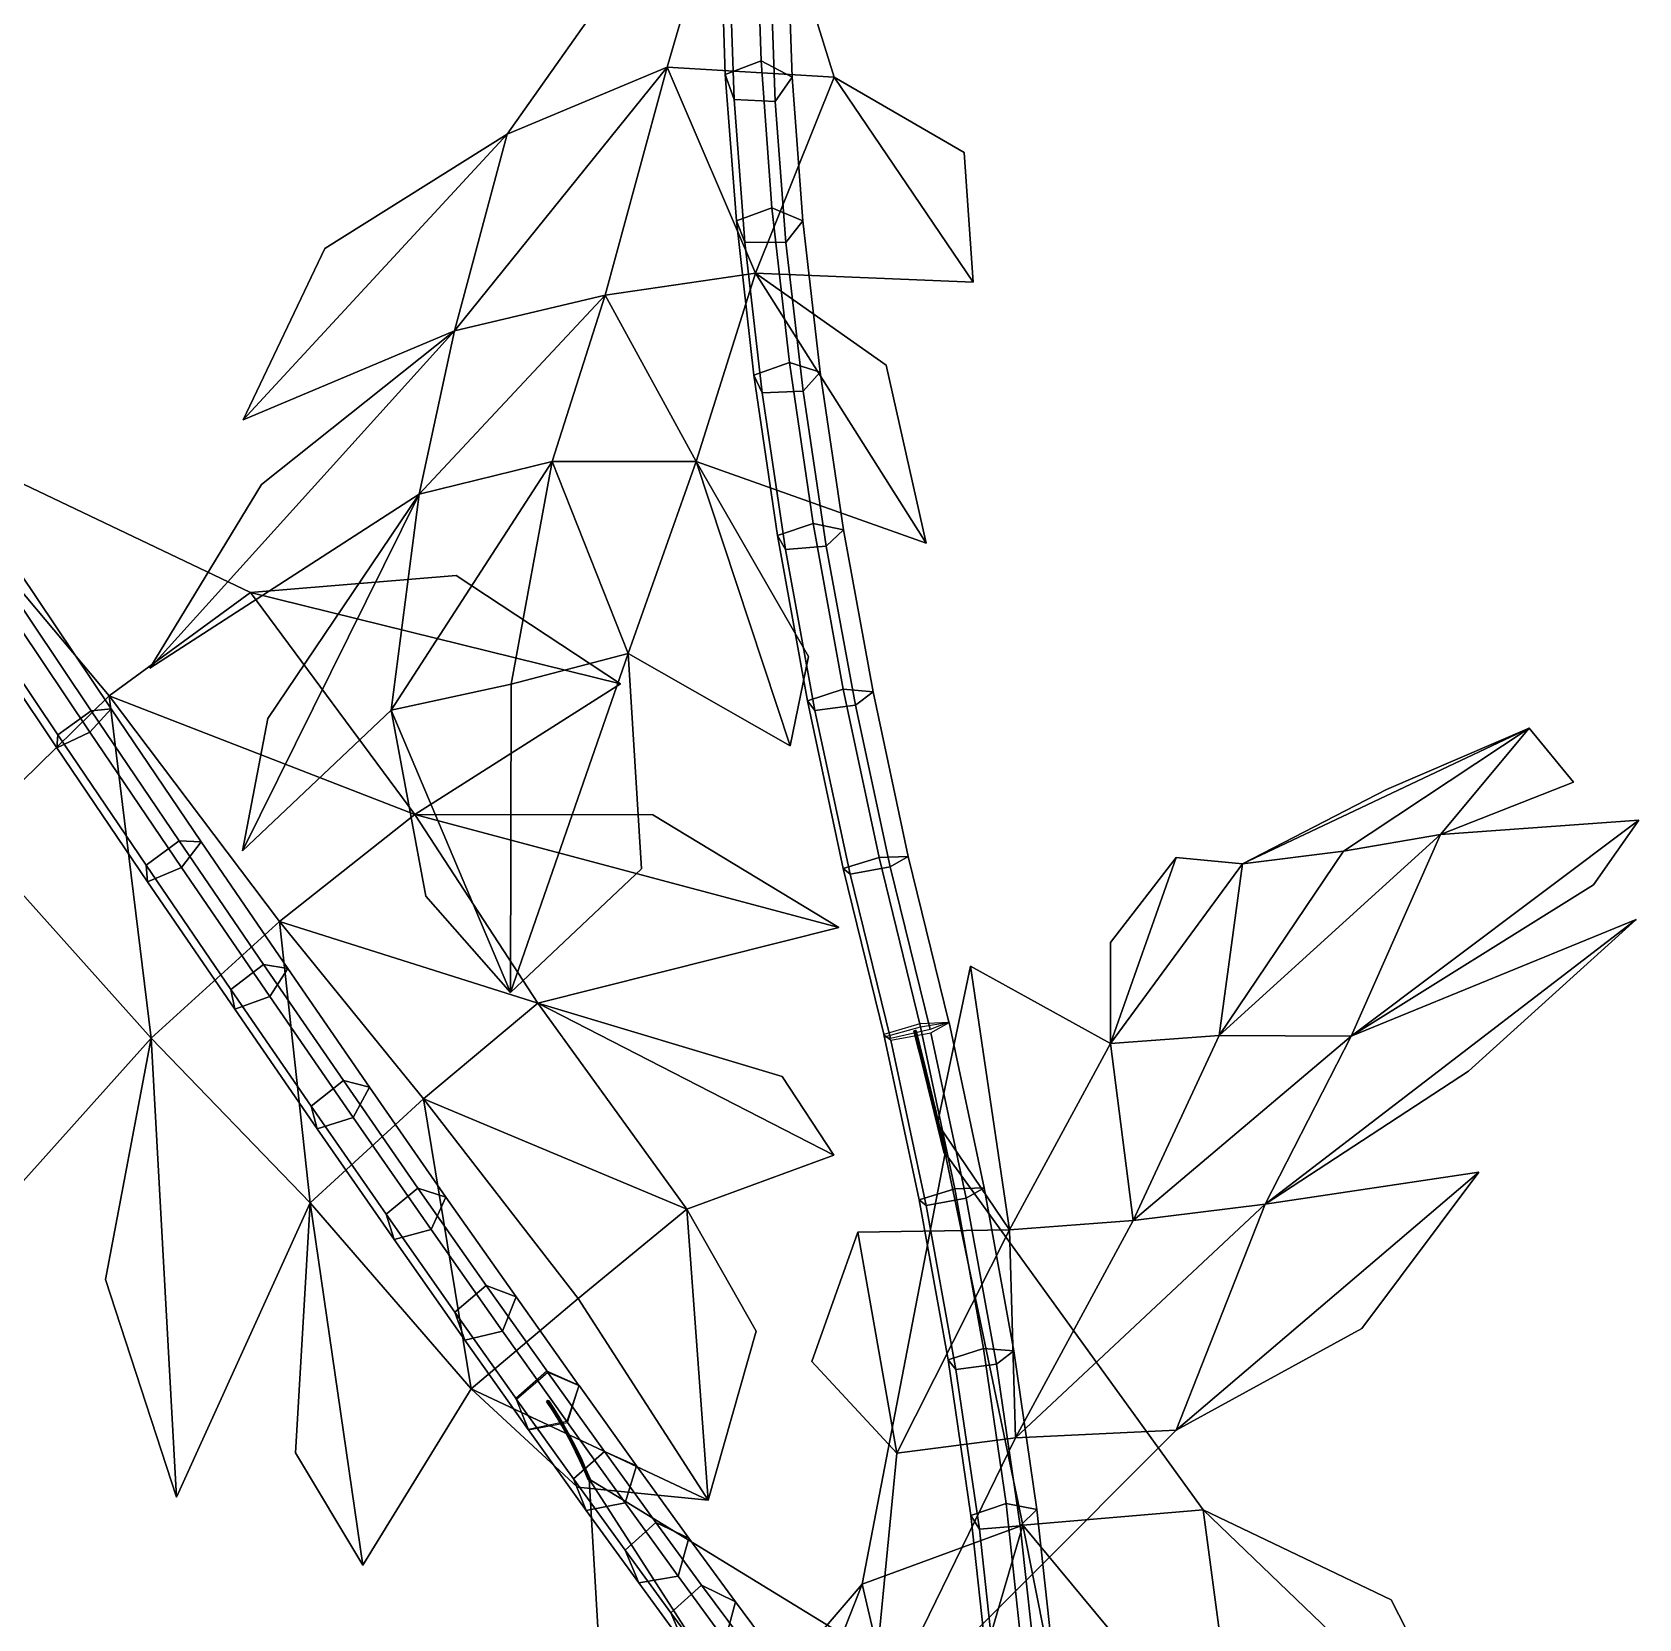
# Model space of a CAD drawing. Header units: metres. Extents: x -349 to 464, y -383 to 362.
# Drawn here: x 325.7 to 379.2, y -124.9 to -72 of the extents above; entities that cross this region are included whole.
import ezdxf

# ---------------------------------------------------------------- set-up
doc = ezdxf.new("R2010")
doc.units = ezdxf.units.M

msp = doc.modelspace()

# ---------------------------------------------------------------- linework, layer by layer
at = {"layer": 'Breeder_Leaf', "color": 3}
for points in [[(349.4845, -64.09648, 339.3174), (346.838, -73.161, 330.8196), (341.5038, -75.3934, 333.9751)], [(349.4845, -64.09648, 339.3174), (341.5038, -75.3934, 333.9751), (346.838, -73.161, 330.8196)], [(352.4058, -73.4924, 328.2253), (346.838, -73.161, 330.8196), (349.4845, -64.09648, 339.3174)], [(352.4058, -73.4924, 328.2253), (349.4845, -64.09648, 339.3174), (346.838, -73.161, 330.8196)], [(346.838, -73.161, 330.8196), (339.755, -81.9553, 327.524), (341.5038, -75.3934, 333.9751)], [(346.838, -73.161, 330.8196), (341.5038, -75.3934, 333.9751), (339.755, -81.9553, 327.524)], [(346.838, -73.161, 330.8196), (344.7757, -80.7614, 324.8795), (339.755, -81.9553, 327.524)], [(346.838, -73.161, 330.8196), (339.755, -81.9553, 327.524), (344.7757, -80.7614, 324.8795)], [(349.7842, -80.03296, 322.0582), (344.7757, -80.7614, 324.8795), (346.838, -73.161, 330.8196)], [(349.7842, -80.03296, 322.0582), (346.838, -73.161, 330.8196), (344.7757, -80.7614, 324.8795)], [(352.4058, -73.4924, 328.2253), (349.7842, -80.03296, 322.0582), (346.838, -73.161, 330.8196)], [(352.4058, -73.4924, 328.2253), (346.838, -73.161, 330.8196), (349.7842, -80.03296, 322.0582)], [(352.4058, -73.4924, 328.2253), (357.0452, -80.3301, 317.8553), (349.7842, -80.03296, 322.0582)], [(352.4058, -73.4924, 328.2253), (349.7842, -80.03296, 322.0582), (357.0452, -80.3301, 317.8553)], [(352.4058, -73.4924, 328.2253), (356.7402, -76.00938, 323.0528), (357.0452, -80.3301, 317.8553)], [(352.4058, -73.4924, 328.2253), (357.0452, -80.3301, 317.8553), (356.7402, -76.00938, 323.0528)], [(339.755, -81.9553, 327.524), (332.7039, -84.9216, 331.0457), (341.5038, -75.3934, 333.9751)], [(339.755, -81.9553, 327.524), (341.5038, -75.3934, 333.9751), (332.7039, -84.9216, 331.0457)], [(332.7039, -84.9216, 331.0457), (335.4323, -79.2041, 333.7619), (341.5038, -75.3934, 333.9751)], [(332.7039, -84.9216, 331.0457), (341.5038, -75.3934, 333.9751), (335.4323, -79.2041, 333.7619)], [(349.7842, -80.03296, 322.0582), (347.8108, -86.3143, 317.6889), (344.7757, -80.7614, 324.8795)], [(349.7842, -80.03296, 322.0582), (344.7757, -80.7614, 324.8795), (347.8108, -86.3143, 317.6889)], [(349.7842, -80.03296, 322.0582), (355.4836, -89.03071, 310.569), (347.8108, -86.3143, 317.6889)], [(349.7842, -80.03296, 322.0582), (347.8108, -86.3143, 317.6889), (355.4836, -89.03071, 310.569)], [(349.7842, -80.03296, 322.0582), (354.148, -83.09535, 315.7951), (355.4836, -89.03071, 310.569)], [(349.7842, -80.03296, 322.0582), (355.4836, -89.03071, 310.569), (354.148, -83.09535, 315.7951)], [(344.7757, -80.7614, 324.8795), (338.573, -87.4044, 322.0322), (339.755, -81.9553, 327.524)], [(344.7757, -80.7614, 324.8795), (339.755, -81.9553, 327.524), (338.573, -87.4044, 322.0322)], [(344.7757, -80.7614, 324.8795), (343.0096, -86.3124, 319.6957), (338.573, -87.4044, 322.0322)], [(344.7757, -80.7614, 324.8795), (338.573, -87.4044, 322.0322), (343.0096, -86.3124, 319.6957)], [(347.8108, -86.3143, 317.6889), (343.0096, -86.3124, 319.6957), (344.7757, -80.7614, 324.8795)], [(347.8108, -86.3143, 317.6889), (344.7757, -80.7614, 324.8795), (343.0096, -86.3124, 319.6957)], [(338.573, -87.4044, 322.0322), (329.5976, -93.1973, 323.869), (339.755, -81.9553, 327.524)], [(338.573, -87.4044, 322.0322), (339.755, -81.9553, 327.524), (329.5976, -93.1973, 323.869)], [(329.5976, -93.1973, 323.869), (333.311, -87.07584, 327.1374), (339.755, -81.9553, 327.524)], [(329.5976, -93.1973, 323.869), (339.755, -81.9553, 327.524), (333.311, -87.07584, 327.1374)], [(332.9491, -90.6756, 197.6573), (328.2316, -94.1218, 195.7312), (320.2682, -84.6355, 192.9072)], [(332.9491, -90.6756, 197.6573), (320.2682, -84.6355, 192.9072), (328.2316, -94.1218, 195.7312)], [(320.2682, -84.6355, 192.9072), (328.2316, -94.1218, 195.7312), (323.5392, -98.7241, 196.1728)], [(320.2682, -84.6355, 192.9072), (323.5392, -98.7241, 196.1728), (328.2316, -94.1218, 195.7312)], [(343.0096, -86.3124, 319.6957), (337.643, -94.6039, 316.9225), (338.573, -87.4044, 322.0322)], [(343.0096, -86.3124, 319.6957), (338.573, -87.4044, 322.0322), (337.643, -94.6039, 316.9225)], [(343.0096, -86.3124, 319.6957), (341.6371, -93.7338, 314.6397), (337.643, -94.6039, 316.9225)], [(343.0096, -86.3124, 319.6957), (337.643, -94.6039, 316.9225), (341.6371, -93.7338, 314.6397)], [(345.537, -92.7067, 312.2303), (341.6371, -93.7338, 314.6397), (343.0096, -86.3124, 319.6957)], [(345.537, -92.7067, 312.2303), (343.0096, -86.3124, 319.6957), (341.6371, -93.7338, 314.6397)], [(347.8108, -86.3143, 317.6889), (345.537, -92.7067, 312.2303), (343.0096, -86.3124, 319.6957)], [(347.8108, -86.3143, 317.6889), (343.0096, -86.3124, 319.6957), (345.537, -92.7067, 312.2303)], [(347.8108, -86.3143, 317.6889), (350.9432, -95.7871, 309.8697), (345.537, -92.7067, 312.2303)], [(347.8108, -86.3143, 317.6889), (345.537, -92.7067, 312.2303), (350.9432, -95.7871, 309.8697)], [(347.8108, -86.3143, 317.6889), (351.5584, -92.813, 311.5364), (350.9432, -95.7871, 309.8697)], [(347.8108, -86.3143, 317.6889), (350.9432, -95.7871, 309.8697), (351.5584, -92.813, 311.5364)], [(337.643, -94.6039, 316.9225), (332.6844, -99.2893, 319.4962), (338.573, -87.4044, 322.0322)], [(337.643, -94.6039, 316.9225), (338.573, -87.4044, 322.0322), (332.6844, -99.2893, 319.4962)], [(332.6844, -99.2893, 319.4962), (333.5306, -94.8852, 321.5907), (338.573, -87.4044, 322.0322)], [(332.6844, -99.2893, 319.4962), (338.573, -87.4044, 322.0322), (333.5306, -94.8852, 321.5907)], [(332.9491, -90.6756, 197.6573), (339.807, -90.1143, 199.7858), (345.2862, -93.7206, 201.4439)], [(332.9491, -90.6756, 197.6573), (345.2862, -93.7206, 201.4439), (339.807, -90.1143, 199.7858)], [(332.9491, -90.6756, 197.6573), (338.4262, -98.08077, 199.3456), (328.2316, -94.1218, 195.7312)], [(332.9491, -90.6756, 197.6573), (328.2316, -94.1218, 195.7312), (338.4262, -98.08077, 199.3456)], [(332.9491, -90.6756, 197.6573), (345.2862, -93.7206, 201.4439), (338.4262, -98.08077, 199.3456)], [(332.9491, -90.6756, 197.6573), (338.4262, -98.08077, 199.3456), (345.2862, -93.7206, 201.4439)], [(345.537, -92.7067, 312.2303), (341.6178, -104.0148, 311.6871), (341.6371, -93.7338, 314.6397)], [(345.537, -92.7067, 312.2303), (341.6371, -93.7338, 314.6397), (341.6178, -104.0148, 311.6871)], [(345.537, -92.7067, 312.2303), (345.9914, -99.8933, 311.1988), (341.6178, -104.0148, 311.6871)], [(345.537, -92.7067, 312.2303), (341.6178, -104.0148, 311.6871), (345.9914, -99.8933, 311.1988)], [(341.6371, -93.7338, 314.6397), (341.6178, -104.0148, 311.6871), (337.643, -94.6039, 316.9225)], [(341.6371, -93.7338, 314.6397), (337.643, -94.6039, 316.9225), (341.6178, -104.0148, 311.6871)], [(328.2316, -94.1218, 195.7312), (329.6414, -105.5396, 198.1843), (323.5392, -98.7241, 196.1728)], [(328.2316, -94.1218, 195.7312), (323.5392, -98.7241, 196.1728), (329.6414, -105.5396, 198.1843)], [(338.4262, -98.08077, 199.3456), (333.9189, -101.6481, 198.6149), (328.2316, -94.1218, 195.7312)], [(338.4262, -98.08077, 199.3456), (328.2316, -94.1218, 195.7312), (333.9189, -101.6481, 198.6149)], [(328.2316, -94.1218, 195.7312), (333.9189, -101.6481, 198.6149), (329.6414, -105.5396, 198.1843)], [(328.2316, -94.1218, 195.7312), (329.6414, -105.5396, 198.1843), (333.9189, -101.6481, 198.6149)], [(341.6178, -104.0148, 311.6871), (338.7946, -100.8011, 314.6419), (337.643, -94.6039, 316.9225)], [(341.6178, -104.0148, 311.6871), (337.643, -94.6039, 316.9225), (338.7946, -100.8011, 314.6419)], [(369.3896, -99.2999, 98.5116), (375.5814, -95.2017, 90.8121), (366.0236, -99.7206, 95.2845)], [(369.3896, -99.2999, 98.5116), (366.0236, -99.7206, 95.2845), (375.5814, -95.2017, 90.8121)], [(375.5814, -95.2017, 90.8121), (370.8268, -97.2428, 91.3193), (366.0236, -99.7206, 95.2845)], [(375.5814, -95.2017, 90.8121), (366.0236, -99.7206, 95.2845), (370.8268, -97.2428, 91.3193)], [(372.6299, -98.7488, 101.8681), (375.5814, -95.2017, 90.8121), (369.3896, -99.2999, 98.5116)], [(372.6299, -98.7488, 101.8681), (369.3896, -99.2999, 98.5116), (375.5814, -95.2017, 90.8121)], [(372.6299, -98.7488, 101.8681), (377.0639, -97.00671, 96.3706), (375.5814, -95.2017, 90.8121)], [(372.6299, -98.7488, 101.8681), (375.5814, -95.2017, 90.8121), (377.0639, -97.00671, 96.3706)], [(338.4262, -98.08077, 199.3456), (342.5317, -104.3693, 201.8031), (333.9189, -101.6481, 198.6149)], [(338.4262, -98.08077, 199.3456), (333.9189, -101.6481, 198.6149), (342.5317, -104.3693, 201.8031)], [(338.4262, -98.08077, 199.3456), (352.5675, -101.8435, 204.941), (342.5317, -104.3693, 201.8031)], [(338.4262, -98.08077, 199.3456), (342.5317, -104.3693, 201.8031), (352.5675, -101.8435, 204.941)], [(338.4262, -98.08077, 199.3456), (346.3591, -98.09414, 201.5172), (352.5675, -101.8435, 204.941)], [(338.4262, -98.08077, 199.3456), (352.5675, -101.8435, 204.941), (346.3591, -98.09414, 201.5172)], [(369.652, -105.476, 106.5273), (379.2428, -98.266, 102.4381), (372.6299, -98.7488, 101.8681)], [(369.652, -105.476, 106.5273), (372.6299, -98.7488, 101.8681), (379.2428, -98.266, 102.4381)], [(369.652, -105.476, 106.5273), (377.7298, -100.4285, 104.6823), (379.2428, -98.266, 102.4381)], [(369.652, -105.476, 106.5273), (379.2428, -98.266, 102.4381), (377.7298, -100.4285, 104.6823)], [(329.6414, -105.5396, 198.1843), (324.0199, -111.8001, 198.5381), (323.5392, -98.7241, 196.1728)], [(329.6414, -105.5396, 198.1843), (323.5392, -98.7241, 196.1728), (324.0199, -111.8001, 198.5381)], [(369.652, -105.476, 106.5273), (372.6299, -98.7488, 101.8681), (365.2466, -105.4514, 103.7577)], [(369.652, -105.476, 106.5273), (365.2466, -105.4514, 103.7577), (372.6299, -98.7488, 101.8681)], [(372.6299, -98.7488, 101.8681), (369.3896, -99.2999, 98.5116), (365.2466, -105.4514, 103.7577)], [(372.6299, -98.7488, 101.8681), (365.2466, -105.4514, 103.7577), (369.3896, -99.2999, 98.5116)], [(363.8174, -99.5151, 88.3378), (361.623, -102.3515, 91.7495), (361.6265, -105.7197, 100.1304)], [(363.8174, -99.5151, 88.3378), (361.6265, -105.7197, 100.1304), (361.623, -102.3515, 91.7495)], [(366.0236, -99.7206, 95.2845), (363.8174, -99.5151, 88.3378), (361.6265, -105.7197, 100.1304)], [(366.0236, -99.7206, 95.2845), (361.6265, -105.7197, 100.1304), (363.8174, -99.5151, 88.3378)], [(365.2466, -105.4514, 103.7577), (369.3896, -99.2999, 98.5116), (366.0236, -99.7206, 95.2845)], [(365.2466, -105.4514, 103.7577), (366.0236, -99.7206, 95.2845), (369.3896, -99.2999, 98.5116)], [(365.2466, -105.4514, 103.7577), (366.0236, -99.7206, 95.2845), (361.6265, -105.7197, 100.1304)], [(365.2466, -105.4514, 103.7577), (361.6265, -105.7197, 100.1304), (366.0236, -99.7206, 95.2845)], [(333.9189, -101.6481, 198.6149), (334.9429, -111.0249, 199.9321), (329.6414, -105.5396, 198.1843)], [(333.9189, -101.6481, 198.6149), (329.6414, -105.5396, 198.1843), (334.9429, -111.0249, 199.9321)], [(342.5317, -104.3693, 201.8031), (338.7162, -107.5647, 200.2831), (333.9189, -101.6481, 198.6149)], [(342.5317, -104.3693, 201.8031), (333.9189, -101.6481, 198.6149), (338.7162, -107.5647, 200.2831)], [(333.9189, -101.6481, 198.6149), (338.7162, -107.5647, 200.2831), (334.9429, -111.0249, 199.9321)], [(333.9189, -101.6481, 198.6149), (334.9429, -111.0249, 199.9321), (338.7162, -107.5647, 200.2831)], [(366.7771, -111.0781, 111.3012), (379.1558, -101.5771, 109.907), (369.652, -105.476, 106.5273)], [(366.7771, -111.0781, 111.3012), (369.652, -105.476, 106.5273), (379.1558, -101.5771, 109.907)], [(366.7771, -111.0781, 111.3012), (373.5666, -106.635, 112.6462), (379.1558, -101.5771, 109.907)], [(366.7771, -111.0781, 111.3012), (379.1558, -101.5771, 109.907), (373.5666, -106.635, 112.6462)], [(356.9566, -103.1393, 90.6951), (355.8607, -108.3879, 96.4567), (358.2567, -111.9269, 103.5015)], [(356.9566, -103.1393, 90.6951), (358.2567, -111.9269, 103.5015), (355.8607, -108.3879, 96.4567)], [(361.6265, -105.7197, 100.1304), (356.9566, -103.1393, 90.6951), (358.2567, -111.9269, 103.5015)], [(361.6265, -105.7197, 100.1304), (358.2567, -111.9269, 103.5015), (356.9566, -103.1393, 90.6951)], [(342.5317, -104.3693, 201.8031), (347.4997, -111.2364, 203.8013), (338.7162, -107.5647, 200.2831)], [(342.5317, -104.3693, 201.8031), (338.7162, -107.5647, 200.2831), (347.4997, -111.2364, 203.8013)], [(342.5317, -104.3693, 201.8031), (352.398, -109.4438, 207.9343), (347.4997, -111.2364, 203.8013)], [(342.5317, -104.3693, 201.8031), (347.4997, -111.2364, 203.8013), (352.398, -109.4438, 207.9343)], [(342.5317, -104.3693, 201.8031), (350.6776, -106.8173, 206.4701), (352.398, -109.4438, 207.9343)], [(342.5317, -104.3693, 201.8031), (352.398, -109.4438, 207.9343), (350.6776, -106.8173, 206.4701)], [(330.4807, -120.8445, 201.0074), (328.1174, -113.5866, 199.0886), (329.6414, -105.5396, 198.1843)], [(330.4807, -120.8445, 201.0074), (329.6414, -105.5396, 198.1843), (328.1174, -113.5866, 199.0886)], [(334.9429, -111.0249, 199.9321), (330.4807, -120.8445, 201.0074), (329.6414, -105.5396, 198.1843)], [(334.9429, -111.0249, 199.9321), (329.6414, -105.5396, 198.1843), (330.4807, -120.8445, 201.0074)], [(362.3756, -111.6171, 107.5714), (365.2466, -105.4514, 103.7577), (361.6265, -105.7197, 100.1304)], [(362.3756, -111.6171, 107.5714), (361.6265, -105.7197, 100.1304), (365.2466, -105.4514, 103.7577)], [(369.652, -105.476, 106.5273), (365.2466, -105.4514, 103.7577), (362.3756, -111.6171, 107.5714)], [(369.652, -105.476, 106.5273), (362.3756, -111.6171, 107.5714), (365.2466, -105.4514, 103.7577)], [(366.7771, -111.0781, 111.3012), (369.652, -105.476, 106.5273), (362.3756, -111.6171, 107.5714)], [(366.7771, -111.0781, 111.3012), (362.3756, -111.6171, 107.5714), (369.652, -105.476, 106.5273)], [(362.3756, -111.6171, 107.5714), (361.6265, -105.7197, 100.1304), (358.2567, -111.9269, 103.5015)], [(362.3756, -111.6171, 107.5714), (358.2567, -111.9269, 103.5015), (361.6265, -105.7197, 100.1304)], [(338.7162, -107.5647, 200.2831), (340.3014, -117.2283, 203.3395), (334.9429, -111.0249, 199.9321)], [(338.7162, -107.5647, 200.2831), (334.9429, -111.0249, 199.9321), (340.3014, -117.2283, 203.3395)], [(347.4997, -111.2364, 203.8013), (343.8771, -114.2249, 203.679), (338.7162, -107.5647, 200.2831)], [(347.4997, -111.2364, 203.8013), (338.7162, -107.5647, 200.2831), (343.8771, -114.2249, 203.679)], [(338.7162, -107.5647, 200.2831), (343.8771, -114.2249, 203.679), (340.3014, -117.2283, 203.3395)], [(338.7162, -107.5647, 200.2831), (340.3014, -117.2283, 203.3395), (343.8771, -114.2249, 203.679)], [(356.1079, -109.3726, 319.7126), (358.6992, -121.7751, 318.7933), (353.3409, -123.746, 322.0796)], [(356.1079, -109.3726, 319.7126), (353.3409, -123.746, 322.0796), (358.6992, -121.7751, 318.7933)], [(364.7124, -121.2621, 317.602), (358.6992, -121.7751, 318.7933), (356.1079, -109.3726, 319.7126)], [(364.7124, -121.2621, 317.602), (356.1079, -109.3726, 319.7126), (358.6992, -121.7751, 318.7933)], [(363.8152, -118.606, 116.0173), (373.9025, -110.0098, 115.6096), (366.7771, -111.0781, 111.3012)], [(363.8152, -118.606, 116.0173), (366.7771, -111.0781, 111.3012), (373.9025, -110.0098, 115.6096)], [(363.8152, -118.606, 116.0173), (370.0057, -115.2206, 117.4641), (373.9025, -110.0098, 115.6096)], [(363.8152, -118.606, 116.0173), (373.9025, -110.0098, 115.6096), (370.0057, -115.2206, 117.4641)], [(336.6942, -123.1085, 205.7011), (334.4522, -119.3658, 203.3631), (334.9429, -111.0249, 199.9321)], [(336.6942, -123.1085, 205.7011), (334.9429, -111.0249, 199.9321), (334.4522, -119.3658, 203.3631)], [(340.3014, -117.2283, 203.3395), (336.6942, -123.1085, 205.7011), (334.9429, -111.0249, 199.9321)], [(340.3014, -117.2283, 203.3395), (334.9429, -111.0249, 199.9321), (336.6942, -123.1085, 205.7011)], [(347.4997, -111.2364, 203.8013), (348.2105, -120.9466, 210.7822), (343.8771, -114.2249, 203.679)], [(347.4997, -111.2364, 203.8013), (343.8771, -114.2249, 203.679), (348.2105, -120.9466, 210.7822)], [(347.4997, -111.2364, 203.8013), (349.8063, -115.3058, 209.3723), (348.2105, -120.9466, 210.7822)], [(347.4997, -111.2364, 203.8013), (348.2105, -120.9466, 210.7822), (349.8063, -115.3058, 209.3723)], [(363.8152, -118.606, 116.0173), (366.7771, -111.0781, 111.3012), (358.4622, -118.866, 112.9977)], [(363.8152, -118.606, 116.0173), (358.4622, -118.866, 112.9977), (366.7771, -111.0781, 111.3012)], [(366.7771, -111.0781, 111.3012), (362.3756, -111.6171, 107.5714), (358.4622, -118.866, 112.9977)], [(366.7771, -111.0781, 111.3012), (358.4622, -118.866, 112.9977), (362.3756, -111.6171, 107.5714)], [(358.2567, -111.9269, 103.5015), (353.2037, -112.0114, 96.765), (354.5041, -119.3796, 107.757)], [(358.2567, -111.9269, 103.5015), (354.5041, -119.3796, 107.757), (353.2037, -112.0114, 96.765)], [(358.4622, -118.866, 112.9977), (358.2567, -111.9269, 103.5015), (354.5041, -119.3796, 107.757)], [(358.4622, -118.866, 112.9977), (354.5041, -119.3796, 107.757), (358.2567, -111.9269, 103.5015)], [(358.4622, -118.866, 112.9977), (362.3756, -111.6171, 107.5714), (358.2567, -111.9269, 103.5015)], [(358.4622, -118.866, 112.9977), (358.2567, -111.9269, 103.5015), (362.3756, -111.6171, 107.5714)], [(353.2037, -112.0114, 96.765), (351.6713, -116.3207, 101.9219), (354.5041, -119.3796, 107.757)], [(353.2037, -112.0114, 96.765), (354.5041, -119.3796, 107.757), (351.6713, -116.3207, 101.9219)], [(343.8771, -114.2249, 203.679), (348.2105, -120.9466, 210.7822), (340.3014, -117.2283, 203.3395)], [(343.8771, -114.2249, 203.679), (340.3014, -117.2283, 203.3395), (348.2105, -120.9466, 210.7822)], [(348.2105, -120.9466, 210.7822), (343.8509, -120.5095, 207.9836), (340.3014, -117.2283, 203.3395)], [(348.2105, -120.9466, 210.7822), (340.3014, -117.2283, 203.3395), (343.8509, -120.5095, 207.9836)], [(363.8152, -118.606, 116.0173), (358.4622, -118.866, 112.9977), (353.5736, -128.8727, 119.1091)], [(363.8152, -118.606, 116.0173), (353.5736, -128.8727, 119.1091), (358.4622, -118.866, 112.9977)], [(353.5736, -128.8727, 119.1091), (358.4622, -118.866, 112.9977), (354.5041, -119.3796, 107.757)], [(353.5736, -128.8727, 119.1091), (354.5041, -119.3796, 107.757), (358.4622, -118.866, 112.9977)], [(355.8339, -127.3473, 161.2885), (350.0587, -129.2857, 160.4339), (344.2371, -120.2451, 167.1984)], [(355.8339, -127.3473, 161.2885), (344.2371, -120.2451, 167.1984), (350.0587, -129.2857, 160.4339)], [(344.2371, -120.2451, 167.1984), (350.0587, -129.2857, 160.4339), (345.0174, -133.521, 160.6415)], [(344.2371, -120.2451, 167.1984), (345.0174, -133.521, 160.6415), (350.0587, -129.2857, 160.4339)], [(364.7124, -121.2621, 317.602), (365.9442, -130.5133, 316.8388), (358.6992, -121.7751, 318.7933)], [(364.7124, -121.2621, 317.602), (358.6992, -121.7751, 318.7933), (365.9442, -130.5133, 316.8388)], [(364.7124, -121.2621, 317.602), (374.0222, -130.2052, 314.5752), (365.9442, -130.5133, 316.8388)], [(364.7124, -121.2621, 317.602), (365.9442, -130.5133, 316.8388), (374.0222, -130.2052, 314.5752)], [(364.7124, -121.2621, 317.602), (370.9811, -124.2719, 315.7255), (374.0222, -130.2052, 314.5752)], [(364.7124, -121.2621, 317.602), (374.0222, -130.2052, 314.5752), (370.9811, -124.2719, 315.7255)], [(358.6992, -121.7751, 318.7933), (355.4677, -132.8258, 321.2033), (353.3409, -123.746, 322.0796)], [(358.6992, -121.7751, 318.7933), (353.3409, -123.746, 322.0796), (355.4677, -132.8258, 321.2033)], [(358.6992, -121.7751, 318.7933), (360.6255, -131.4484, 318.9397), (355.4677, -132.8258, 321.2033)], [(358.6992, -121.7751, 318.7933), (355.4677, -132.8258, 321.2033), (360.6255, -131.4484, 318.9397)], [(365.9442, -130.5133, 316.8388), (360.6255, -131.4484, 318.9397), (358.6992, -121.7751, 318.7933)], [(365.9442, -130.5133, 316.8388), (358.6992, -121.7751, 318.7933), (360.6255, -131.4484, 318.9397)], [(355.4677, -132.8258, 321.2033), (348.6018, -135.806, 325.0633), (353.3409, -123.746, 322.0796)], [(355.4677, -132.8258, 321.2033), (353.3409, -123.746, 322.0796), (348.6018, -135.806, 325.0633)], [(348.6018, -135.806, 325.0633), (348.8023, -129.0441, 323.7409), (353.3409, -123.746, 322.0796)], [(348.6018, -135.806, 325.0633), (353.3409, -123.746, 322.0796), (348.8023, -129.0441, 323.7409)]]:
    msp.add_3dface(points, dxfattribs=at)
at = {"layer": 'Breeder_Petiole', "color": 3}
for points in [[(348.633, -68.8497, 333.8206), (348.7816, -73.41, 330.2357), (349.9713, -72.9543, 329.7061), (349.8243, -68.3789, 333.3084)], [(349.8243, -68.3789, 333.3084), (349.9713, -72.9543, 329.7061), (351.0069, -73.4959, 330.4392), (350.8584, -69.01868, 333.9601)], [(348.9197, -69.7847, 334.7936), (349.071, -74.2374, 331.301), (348.7816, -73.41, 330.2357), (348.633, -68.8497, 333.8206)], [(350.8584, -69.01868, 333.9601), (351.0069, -73.4959, 330.4392), (350.442, -74.3009, 331.4397), (350.2909, -69.9006, 334.8919)], [(350.2909, -69.9006, 334.8919), (350.442, -74.3009, 331.4397), (349.071, -74.2374, 331.301), (348.9197, -69.7847, 334.7936)], [(348.7816, -73.41, 330.2357), (349.1486, -78.2882, 327.1151), (350.3374, -77.8493, 326.5697), (349.9713, -72.9543, 329.7061)], [(349.9713, -72.9543, 329.7061), (350.3374, -77.8493, 326.5697), (351.3698, -78.2854, 327.3742), (351.0069, -73.4959, 330.4392)], [(349.071, -74.2374, 331.301), (349.4352, -78.9996, 328.2618), (349.1486, -78.2882, 327.1151), (348.7816, -73.41, 330.2357)], [(351.0069, -73.4959, 330.4392), (351.3698, -78.2854, 327.3742), (350.8038, -79.00716, 328.4358), (350.442, -74.3009, 331.4397)], [(350.442, -74.3009, 331.4397), (350.8038, -79.00716, 328.4358), (349.4352, -78.9996, 328.2618), (349.071, -74.2374, 331.301)], [(349.1486, -78.2882, 327.1151), (349.7315, -83.4312, 324.4922), (350.9203, -83.01063, 323.9326), (350.3374, -77.8493, 326.5697)], [(350.3374, -77.8493, 326.5697), (350.9203, -83.01063, 323.9326), (351.9446, -83.335, 324.7979), (351.3698, -78.2854, 327.3742)], [(349.4352, -78.9996, 328.2618), (350.0101, -84.01952, 325.7086), (349.7315, -83.4312, 324.4922), (349.1486, -78.2882, 327.1151)], [(351.3698, -78.2854, 327.3742), (351.9446, -83.335, 324.7979), (351.3736, -83.9679, 325.9121), (350.8038, -79.00716, 328.4358)], [(350.8038, -79.00716, 328.4358), (351.3736, -83.9679, 325.9121), (350.0101, -84.01952, 325.7086), (349.4352, -78.9996, 328.2618)], [(349.7315, -83.4312, 324.4922), (350.5255, -88.7829, 322.3951), (351.7152, -88.3818, 321.8231), (350.9203, -83.01063, 323.9326)], [(350.9203, -83.01063, 323.9326), (351.7152, -88.3818, 321.8231), (352.7268, -88.5894, 322.7379), (351.9446, -83.335, 324.7979)], [(350.0101, -84.01952, 325.7086), (350.7908, -89.2422, 323.6686), (350.5255, -88.7829, 322.3951), (349.7315, -83.4312, 324.4922)], [(351.9446, -83.335, 324.7979), (352.7268, -88.5894, 322.7379), (352.1469, -89.1292, 323.8957), (351.3736, -83.9679, 325.9121)], [(351.3736, -83.9679, 325.9121), (352.1469, -89.1292, 323.8957), (350.7908, -89.2422, 323.6686), (350.0101, -84.01952, 325.7086)], [(350.5255, -88.7829, 322.3951), (351.5235, -94.2851, 320.8458), (352.7149, -93.9045, 320.2635), (351.7152, -88.3818, 321.8231)], [(351.7152, -88.3818, 321.8231), (352.7149, -93.9045, 320.2635), (353.7092, -93.9916, 321.2158), (352.7268, -88.5894, 322.7379)], [(350.7908, -89.2422, 323.6686), (351.7704, -94.6108, 322.1634), (351.5235, -94.2851, 320.8458), (350.5255, -88.7829, 322.3951)], [(352.7268, -88.5894, 322.7379), (353.7092, -93.9916, 321.2158), (353.1167, -94.4347, 322.4077), (352.1469, -89.1292, 323.8957)], [(352.1469, -89.1292, 323.8957), (353.1167, -94.4347, 322.4077), (351.7704, -94.6108, 322.1634), (350.7908, -89.2422, 323.6686)], [(325.2195, -89.9636, 191.7003), (328.3063, -94.5605, 190.2105), (327.5913, -95.339, 191.1329), (324.4459, -90.6592, 192.6415)], [(324.621, -90.1254, 190.4679), (327.636, -94.6208, 189.0062), (328.3063, -94.5605, 190.2105), (325.2195, -89.9636, 191.7003)], [(323.4955, -90.9061, 190.6325), (326.5237, -95.4205, 189.1697), (327.636, -94.6208, 189.0062), (324.621, -90.1254, 190.4679)], [(324.4459, -90.6592, 192.6415), (327.5913, -95.339, 191.1329), (326.4963, -95.8618, 190.4765), (323.3879, -91.2341, 191.9682)], [(323.3879, -91.2341, 191.9682), (326.4963, -95.8618, 190.4765), (326.5237, -95.4205, 189.1697), (323.4955, -90.9061, 190.6325)], [(351.5235, -94.2851, 320.8458), (352.7162, -99.8776, 319.8607), (353.9101, -99.5185, 319.2701), (352.7149, -93.9045, 320.2635)], [(351.7704, -94.6108, 322.1634), (352.9399, -100.067, 321.2088), (352.7162, -99.8776, 319.8607), (351.5235, -94.2851, 320.8458)], [(352.7149, -93.9045, 320.2635), (353.9101, -99.5185, 319.2701), (354.8829, -99.4825, 320.2477), (353.7092, -93.9916, 321.2158)], [(353.7092, -93.9916, 321.2158), (354.8829, -99.4825, 320.2477), (354.2742, -99.8266, 321.464), (353.1167, -94.4347, 322.4077)], [(326.5237, -95.4205, 189.1697), (329.468, -99.7728, 187.1504), (330.5671, -98.9545, 186.9905), (327.636, -94.6208, 189.0062)], [(328.3063, -94.5605, 190.2105), (331.3077, -98.9923, 188.1538), (330.6502, -99.8515, 189.0469), (327.5913, -95.339, 191.1329)], [(327.636, -94.6208, 189.0062), (330.5671, -98.9545, 186.9905), (331.3077, -98.9923, 188.1538), (328.3063, -94.5605, 190.2105)], [(353.1167, -94.4347, 322.4077), (354.2742, -99.8266, 321.464), (352.9399, -100.067, 321.2088), (351.7704, -94.6108, 322.1634)], [(327.5913, -95.339, 191.1329), (330.6502, -99.8515, 189.0469), (329.519, -100.324, 188.4141), (326.4963, -95.8618, 190.4765)], [(326.4963, -95.8618, 190.4765), (329.519, -100.324, 188.4141), (329.468, -99.7728, 187.1504), (326.5237, -95.4205, 189.1697)], [(329.468, -99.7728, 187.1504), (332.295, -103.917, 184.5964), (333.3812, -103.0805, 184.4424), (330.5671, -98.9545, 186.9905)], [(330.5671, -98.9545, 186.9905), (333.3812, -103.0805, 184.4424), (334.1897, -103.2121, 185.5525), (331.3077, -98.9923, 188.1538)], [(331.3077, -98.9923, 188.1538), (334.1897, -103.2121, 185.5525), (333.588, -104.1487, 186.4062), (330.6502, -99.8515, 189.0469)], [(352.7162, -99.8776, 319.8607), (354.0921, -105.4998, 319.45), (355.2894, -105.1627, 318.8534), (353.9101, -99.5185, 319.2701)], [(353.9101, -99.5185, 319.2701), (355.2894, -105.1627, 318.8534), (356.2365, -105.0025, 319.8437), (354.8829, -99.4825, 320.2477)], [(354.8829, -99.4825, 320.2477), (356.2365, -105.0025, 319.8437), (355.6081, -105.2462, 321.0742), (354.2742, -99.8266, 321.464)], [(329.519, -100.324, 188.4141), (332.4221, -104.5734, 185.8032), (332.295, -103.917, 184.5964), (329.468, -99.7728, 187.1504)], [(330.6502, -99.8515, 189.0469), (333.588, -104.1487, 186.4062), (332.4221, -104.5734, 185.8032), (329.519, -100.324, 188.4141)], [(352.9399, -100.067, 321.2088), (354.2879, -105.5511, 320.8147), (354.0921, -105.4998, 319.45), (352.7162, -99.8776, 319.8607)], [(354.2742, -99.8266, 321.464), (355.6081, -105.2462, 321.0742), (354.2879, -105.5511, 320.8147), (352.9399, -100.067, 321.2088)], [(332.295, -103.917, 184.5964), (334.973, -107.809, 181.5353), (336.0465, -106.9549, 181.3895), (333.3812, -103.0805, 184.4424)], [(333.3812, -103.0805, 184.4424), (336.0465, -106.9549, 181.3895), (336.9197, -107.175, 182.4346), (334.1897, -103.2121, 185.5525)], [(334.1897, -103.2121, 185.5525), (336.9197, -107.175, 182.4346), (336.3715, -108.1851, 183.2392), (333.588, -104.1487, 186.4062)], [(332.4221, -104.5734, 185.8032), (335.1727, -108.5649, 182.672), (334.973, -107.809, 181.5353), (332.295, -103.917, 184.5964)], [(333.588, -104.1487, 186.4062), (336.3715, -108.1851, 183.2392), (335.1727, -108.5649, 182.672), (332.4221, -104.5734, 185.8032)], [(354.0715, -105.4166, 319.4632), (355.2476, -110.9258, 318.4948), (356.4382, -110.5666, 317.8976), (355.2621, -105.0575, 318.866)], [(354.3024, -105.6041, 320.8104), (355.4785, -111.1133, 319.8419), (355.2476, -110.9258, 318.4948), (354.0715, -105.4166, 319.4632)], [(355.6378, -105.3626, 321.0583), (356.8139, -110.8718, 320.0898), (355.4785, -111.1133, 319.8419), (354.3024, -105.6041, 320.8104)], [(355.0721, -105.2987, 319.9903), (355.1836, -105.7521, 319.9575), (355.2245, -105.7406, 319.9371), (355.1133, -105.2871, 319.9698)], [(355.0789, -105.3005, 320.0372), (355.1903, -105.7539, 320.0041), (355.1836, -105.7521, 319.9575), (355.0721, -105.2987, 319.9903)], [(355.1243, -105.29, 320.0462), (355.2354, -105.7435, 320.0129), (355.1903, -105.7539, 320.0041), (355.0789, -105.3005, 320.0372)], [(355.1133, -105.2871, 319.9698), (355.2245, -105.7406, 319.9371), (355.2568, -105.7352, 319.9709), (355.1459, -105.2816, 320.0038)], [(355.1459, -105.2816, 320.0038), (355.2568, -105.7352, 319.9709), (355.2354, -105.7435, 320.0129), (355.1243, -105.29, 320.0462)], [(355.2621, -105.0575, 318.866), (356.4382, -110.5666, 317.8976), (357.416, -110.5288, 318.87), (356.2399, -105.0197, 319.8384)], [(356.2399, -105.0197, 319.8384), (357.416, -110.5288, 318.87), (356.8139, -110.8718, 320.0898), (355.6378, -105.3626, 321.0583)], [(355.1836, -105.7521, 319.9575), (355.2951, -106.2055, 319.9246), (355.3356, -106.1941, 319.9044), (355.2245, -105.7406, 319.9371)], [(355.1903, -105.7539, 320.0041), (355.3017, -106.2073, 319.9709), (355.2951, -106.2055, 319.9246), (355.1836, -105.7521, 319.9575)], [(355.2354, -105.7435, 320.0129), (355.3464, -106.1969, 319.9796), (355.3017, -106.2073, 319.9709), (355.1903, -105.7539, 320.0041)], [(355.2245, -105.7406, 319.9371), (355.3356, -106.1941, 319.9044), (355.3677, -106.1887, 319.938), (355.2568, -105.7352, 319.9709)], [(355.2568, -105.7352, 319.9709), (355.3677, -106.1887, 319.938), (355.3464, -106.1969, 319.9796), (355.2354, -105.7435, 320.0129)], [(355.2951, -106.2055, 319.9246), (355.4066, -106.6589, 319.8918), (355.4468, -106.6476, 319.8717), (355.3356, -106.1941, 319.9044)], [(355.3017, -106.2073, 319.9709), (355.4131, -106.6606, 319.9377), (355.4066, -106.6589, 319.8918), (355.2951, -106.2055, 319.9246)], [(355.3464, -106.1969, 319.9796), (355.4575, -106.6504, 319.9464), (355.4131, -106.6606, 319.9377), (355.3017, -106.2073, 319.9709)], [(355.3356, -106.1941, 319.9044), (355.4468, -106.6476, 319.8717), (355.4786, -106.6422, 319.905), (355.3677, -106.1887, 319.938)], [(355.3677, -106.1887, 319.938), (355.4786, -106.6422, 319.905), (355.4575, -106.6504, 319.9464), (355.3464, -106.1969, 319.9796)], [(334.973, -107.809, 181.5353), (337.4714, -111.4076, 178.0002), (338.5329, -110.5368, 177.8647), (336.0465, -106.9549, 181.3895)], [(336.0465, -106.9549, 181.3895), (338.5329, -110.5368, 177.8647), (339.467, -110.8391, 178.8338), (336.9197, -107.175, 182.4346)], [(355.4066, -106.6589, 319.8918), (355.518, -107.1123, 319.8589), (355.558, -107.1011, 319.839), (355.4468, -106.6476, 319.8717)], [(355.4131, -106.6606, 319.9377), (355.5246, -107.114, 319.9044), (355.518, -107.1123, 319.8589), (355.4066, -106.6589, 319.8918)], [(355.4575, -106.6504, 319.9464), (355.5686, -107.1038, 319.9131), (355.5246, -107.114, 319.9044), (355.4131, -106.6606, 319.9377)], [(355.4468, -106.6476, 319.8717), (355.558, -107.1011, 319.839), (355.5896, -107.0957, 319.8721), (355.4786, -106.6422, 319.905)], [(355.4786, -106.6422, 319.905), (355.5896, -107.0957, 319.8721), (355.5686, -107.1038, 319.9131), (355.4575, -106.6504, 319.9464)], [(355.518, -107.1123, 319.8589), (355.6295, -107.5657, 319.8261), (355.6691, -107.5545, 319.8063), (355.558, -107.1011, 319.839)], [(355.5246, -107.114, 319.9044), (355.636, -107.5674, 319.8712), (355.6295, -107.5657, 319.8261), (355.518, -107.1123, 319.8589)], [(355.5686, -107.1038, 319.9131), (355.6797, -107.5573, 319.8799), (355.636, -107.5674, 319.8712), (355.5246, -107.114, 319.9044)], [(355.558, -107.1011, 319.839), (355.6691, -107.5545, 319.8063), (355.7005, -107.5492, 319.8391), (355.5896, -107.0957, 319.8721)], [(355.5896, -107.0957, 319.8721), (355.7005, -107.5492, 319.8391), (355.6797, -107.5573, 319.8799), (355.5686, -107.1038, 319.9131)], [(336.9197, -107.175, 182.4346), (339.467, -110.8391, 178.8338), (338.9695, -111.9177, 179.5802), (336.3715, -108.1851, 183.2392)], [(355.6295, -107.5657, 319.8261), (355.741, -108.0191, 319.7932), (355.7803, -108.008, 319.7737), (355.6691, -107.5545, 319.8063)], [(355.636, -107.5674, 319.8712), (355.7474, -108.0208, 319.8381), (355.741, -108.0191, 319.7932), (355.6295, -107.5657, 319.8261)], [(355.6797, -107.5573, 319.8799), (355.7907, -108.0108, 319.8466), (355.7474, -108.0208, 319.8381), (355.636, -107.5674, 319.8712)], [(355.6691, -107.5545, 319.8063), (355.7803, -108.008, 319.7737), (355.8114, -108.0028, 319.8062), (355.7005, -107.5492, 319.8391)], [(355.7005, -107.5492, 319.8391), (355.8114, -108.0028, 319.8062), (355.7907, -108.0108, 319.8466), (355.6797, -107.5573, 319.8799)], [(335.1727, -108.5649, 182.672), (337.7397, -112.2562, 179.0544), (337.4714, -111.4076, 178.0002), (334.973, -107.809, 181.5353)], [(336.3715, -108.1851, 183.2392), (338.9695, -111.9177, 179.5802), (337.7397, -112.2562, 179.0544), (335.1727, -108.5649, 182.672)], [(355.741, -108.0191, 319.7932), (355.8524, -108.4725, 319.7604), (355.8914, -108.4615, 319.7409), (355.7803, -108.008, 319.7737)], [(355.7474, -108.0208, 319.8381), (355.8588, -108.4742, 319.8049), (355.8524, -108.4725, 319.7604), (355.741, -108.0191, 319.7932)], [(355.7907, -108.0108, 319.8466), (355.9018, -108.4642, 319.8133), (355.8588, -108.4742, 319.8049), (355.7474, -108.0208, 319.8381)], [(355.7803, -108.008, 319.7737), (355.8914, -108.4615, 319.7409), (355.9223, -108.4563, 319.7732), (355.8114, -108.0028, 319.8062)], [(355.8114, -108.0028, 319.8062), (355.9223, -108.4563, 319.7732), (355.9018, -108.4642, 319.8133), (355.7907, -108.0108, 319.8466)], [(355.8524, -108.4725, 319.7604), (355.9639, -108.9259, 319.7275), (356.0026, -108.915, 319.7083), (355.8914, -108.4615, 319.7409)], [(355.8588, -108.4742, 319.8049), (355.9702, -108.9275, 319.7717), (355.9639, -108.9259, 319.7275), (355.8524, -108.4725, 319.7604)], [(355.9018, -108.4642, 319.8133), (356.0129, -108.9177, 319.7801), (355.9702, -108.9275, 319.7717), (355.8588, -108.4742, 319.8049)], [(355.8914, -108.4615, 319.7409), (356.0026, -108.915, 319.7083), (356.0332, -108.9098, 319.7403), (355.9223, -108.4563, 319.7732)], [(355.9223, -108.4563, 319.7732), (356.0332, -108.9098, 319.7403), (356.0129, -108.9177, 319.7801), (355.9018, -108.4642, 319.8133)], [(355.9639, -108.9259, 319.7275), (356.0751, -109.3793, 319.6945), (356.1138, -109.3684, 319.6753), (356.0026, -108.915, 319.7083)], [(355.9702, -108.9275, 319.7717), (356.0814, -109.381, 319.7387), (356.0751, -109.3793, 319.6945), (355.9639, -108.9259, 319.7275)], [(356.0129, -108.9177, 319.7801), (356.1241, -109.3711, 319.7471), (356.0814, -109.381, 319.7387), (355.9702, -108.9275, 319.7717)], [(356.0026, -108.915, 319.7083), (356.1138, -109.3684, 319.6753), (356.1444, -109.3632, 319.7073), (356.0332, -108.9098, 319.7403)], [(356.0332, -108.9098, 319.7403), (356.1444, -109.3632, 319.7073), (356.1241, -109.3711, 319.7471), (356.0129, -108.9177, 319.7801)], [(337.4714, -111.4076, 178.0002), (339.7621, -114.6747, 174.0293), (340.812, -113.7883, 173.9063), (338.5329, -110.5368, 177.8647)], [(338.5329, -110.5368, 177.8647), (340.812, -113.7883, 173.9063), (341.8026, -114.1655, 174.7892), (339.467, -110.8391, 178.8338)], [(339.467, -110.8391, 178.8338), (341.8026, -114.1655, 174.7892), (341.3522, -115.3072, 175.4687), (338.9695, -111.9177, 179.5802)], [(355.2476, -110.9258, 318.4948), (356.2098, -116.2652, 316.9935), (357.3943, -115.8838, 316.398), (356.4382, -110.5666, 317.8976)], [(356.8139, -110.8718, 320.0898), (357.8195, -116.4084, 318.5391), (356.4711, -116.5876, 318.3092), (355.4785, -111.1133, 319.8419)], [(356.4382, -110.5666, 317.8976), (357.3943, -115.8838, 316.398), (358.3987, -115.9669, 317.3401), (357.416, -110.5288, 318.87)], [(357.416, -110.5288, 318.87), (358.3987, -115.9669, 317.3401), (357.8195, -116.4084, 318.5391), (356.8139, -110.8718, 320.0898)], [(337.7397, -112.2562, 179.0544), (340.0941, -115.6081, 174.9895), (339.7621, -114.6747, 174.0293), (337.4714, -111.4076, 178.0002)], [(355.4785, -111.1133, 319.8419), (356.4711, -116.5876, 318.3092), (356.2098, -116.2652, 316.9935), (355.2476, -110.9258, 318.4948)], [(338.9695, -111.9177, 179.5802), (341.3522, -115.3072, 175.4687), (340.0941, -115.6081, 174.9895), (337.7397, -112.2562, 179.0544)], [(339.7621, -114.6747, 174.0293), (341.8187, -117.5759, 169.6656), (342.8578, -116.675, 169.5569), (340.812, -113.7883, 173.9063)], [(340.812, -113.7883, 173.9063), (342.8578, -116.675, 169.5569), (343.8999, -117.1192, 170.3444), (341.8026, -114.1655, 174.7892)], [(341.8026, -114.1655, 174.7892), (343.8999, -117.1192, 170.3444), (343.4928, -118.3177, 170.9493), (341.3522, -115.3072, 175.4687)], [(340.0941, -115.6081, 174.9895), (342.2089, -118.5854, 170.5212), (341.8187, -117.5759, 169.6656), (339.7621, -114.6747, 174.0293)], [(341.3522, -115.3072, 175.4687), (343.4928, -118.3177, 170.9493), (342.2089, -118.5854, 170.5212), (340.0941, -115.6081, 174.9895)], [(356.2098, -116.2652, 316.9935), (356.9668, -121.4607, 314.963), (358.146, -121.0572, 314.3715), (357.3943, -115.8838, 316.398)], [(357.3943, -115.8838, 316.398), (358.146, -121.0572, 314.3715), (359.1725, -121.2584, 315.271), (358.3987, -115.9669, 317.3401)], [(358.3987, -115.9669, 317.3401), (359.1725, -121.2584, 315.271), (358.6125, -121.7966, 316.4393), (357.8195, -116.4084, 318.5391)], [(341.7981, -117.5487, 169.7122), (343.7175, -120.2295, 165.0431), (344.7503, -119.3202, 164.9455), (342.8309, -116.6393, 169.6147)], [(342.8309, -116.6393, 169.6147), (344.7503, -119.3202, 164.9455), (345.8231, -119.8049, 165.6648), (343.9037, -117.1241, 170.334)], [(356.4711, -116.5876, 318.3092), (357.2535, -121.9151, 316.2337), (356.9668, -121.4607, 314.963), (356.2098, -116.2652, 316.9935)], [(357.8195, -116.4084, 318.5391), (358.6125, -121.7966, 316.4393), (357.2535, -121.9151, 316.2337), (356.4711, -116.5876, 318.3092)], [(343.9037, -117.1241, 170.334), (345.8231, -119.8049, 165.6648), (345.4417, -121.0374, 166.2157), (343.5222, -118.3566, 170.8848)], [(342.2229, -118.604, 170.4927), (344.1423, -121.2848, 165.8236), (343.7175, -120.2295, 165.0431), (341.7981, -117.5487, 169.7122)], [(342.8242, -117.6523, 170.1911), (342.9923, -117.9033, 169.8336), (343.0281, -117.873, 169.8291), (342.8603, -117.6218, 170.1866)], [(342.8372, -117.6865, 170.2212), (343.0053, -117.9372, 169.8635), (342.9923, -117.9033, 169.8336), (342.8242, -117.6523, 170.1911)], [(342.8815, -117.6775, 170.2357), (343.0492, -117.9283, 169.8778), (343.0053, -117.9372, 169.8635), (342.8372, -117.6865, 170.2212)], [(342.8603, -117.6218, 170.1866), (343.0281, -117.873, 169.8291), (343.0635, -117.888, 169.8563), (342.896, -117.6369, 170.2139)], [(342.896, -117.6369, 170.2139), (343.0635, -117.888, 169.8563), (343.0492, -117.9283, 169.8778), (342.8815, -117.6775, 170.2357)], [(343.5222, -118.3566, 170.8848), (345.4417, -121.0374, 166.2157), (344.1423, -121.2848, 165.8236), (342.2229, -118.604, 170.4927)], [(342.9923, -117.9033, 169.8336), (343.1569, -118.1638, 169.4813), (343.1928, -118.1343, 169.4762), (343.0281, -117.873, 169.8291)], [(343.0053, -117.9372, 169.8635), (343.1695, -118.197, 169.5117), (343.1569, -118.1638, 169.4813), (342.9923, -117.9033, 169.8336)], [(343.0492, -117.9283, 169.8778), (343.2132, -118.1884, 169.5257), (343.1695, -118.197, 169.5117), (343.0053, -117.9372, 169.8635)], [(343.0281, -117.873, 169.8291), (343.1928, -118.1343, 169.4762), (343.2278, -118.149, 169.5034), (343.0635, -117.888, 169.8563)], [(343.0635, -117.888, 169.8563), (343.2278, -118.149, 169.5034), (343.2132, -118.1884, 169.5257), (343.0492, -117.9283, 169.8778)], [(343.1569, -118.1638, 169.4813), (343.318, -118.4339, 169.1346), (343.3539, -118.4051, 169.1289), (343.1928, -118.1343, 169.4762)], [(343.1695, -118.197, 169.5117), (343.3301, -118.4663, 169.1655), (343.318, -118.4339, 169.1346), (343.1569, -118.1638, 169.4813)], [(343.2132, -118.1884, 169.5257), (343.3736, -118.4579, 169.1791), (343.3301, -118.4663, 169.1655), (343.1695, -118.197, 169.5117)], [(343.1928, -118.1343, 169.4762), (343.3539, -118.4051, 169.1289), (343.3885, -118.4195, 169.1561), (343.2278, -118.149, 169.5034)], [(343.2278, -118.149, 169.5034), (343.3885, -118.4195, 169.1561), (343.3736, -118.4579, 169.1791), (343.2132, -118.1884, 169.5257)], [(343.318, -118.4339, 169.1346), (343.4753, -118.7132, 168.7936), (343.5113, -118.6851, 168.7872), (343.3539, -118.4051, 169.1289)], [(343.3301, -118.4663, 169.1655), (343.4871, -118.7448, 168.8249), (343.4753, -118.7132, 168.7936), (343.318, -118.4339, 169.1346)], [(343.3736, -118.4579, 169.1791), (343.5304, -118.7366, 168.8381), (343.4871, -118.7448, 168.8249), (343.3301, -118.4663, 169.1655)], [(343.3539, -118.4051, 169.1289), (343.5113, -118.6851, 168.7872), (343.5456, -118.6992, 168.8145), (343.3885, -118.4195, 169.1561)], [(343.3885, -118.4195, 169.1561), (343.5456, -118.6992, 168.8145), (343.5304, -118.7366, 168.8381), (343.3736, -118.4579, 169.1791)], [(343.4753, -118.7132, 168.7936), (343.6289, -119.0015, 168.4585), (343.6649, -118.9743, 168.4515), (343.5113, -118.6851, 168.7872)], [(343.4871, -118.7448, 168.8249), (343.6403, -119.0324, 168.4902), (343.6289, -119.0015, 168.4585), (343.4753, -118.7132, 168.7936)], [(343.5304, -118.7366, 168.8381), (343.6833, -119.0245, 168.5031), (343.6403, -119.0324, 168.4902), (343.4871, -118.7448, 168.8249)], [(343.5113, -118.6851, 168.7872), (343.6649, -118.9743, 168.4515), (343.6988, -118.988, 168.4788), (343.5456, -118.6992, 168.8145)], [(343.5456, -118.6992, 168.8145), (343.6988, -118.988, 168.4788), (343.6833, -119.0245, 168.5031), (343.5304, -118.7366, 168.8381)], [(343.6289, -119.0015, 168.4585), (343.7786, -119.2989, 168.1294), (343.8146, -119.2724, 168.1219), (343.6649, -118.9743, 168.4515)], [(343.6403, -119.0324, 168.4902), (343.7896, -119.3289, 168.1615), (343.7786, -119.2989, 168.1294), (343.6289, -119.0015, 168.4585)], [(343.6833, -119.0245, 168.5031), (343.8325, -119.3213, 168.1741), (343.7896, -119.3289, 168.1615), (343.6403, -119.0324, 168.4902)], [(343.6649, -118.9743, 168.4515), (343.8146, -119.2724, 168.1219), (343.8481, -119.2858, 168.1492), (343.6988, -118.988, 168.4788)], [(343.6988, -118.988, 168.4788), (343.8481, -119.2858, 168.1492), (343.8325, -119.3213, 168.1741), (343.6833, -119.0245, 168.5031)], [(343.7175, -120.2295, 165.0431), (345.4366, -122.608, 160.2055), (346.4637, -121.6909, 160.1198), (344.7503, -119.3202, 164.9455)], [(343.7786, -119.2989, 168.1294), (343.9244, -119.6049, 167.8067), (343.9604, -119.5792, 167.7986), (343.8146, -119.2724, 168.1219)], [(343.7896, -119.3289, 168.1615), (343.935, -119.6341, 167.8392), (343.9244, -119.6049, 167.8067), (343.7786, -119.2989, 168.1294)], [(343.8325, -119.3213, 168.1741), (343.9776, -119.6268, 167.8514), (343.935, -119.6341, 167.8392), (343.7896, -119.3289, 168.1615)], [(343.8146, -119.2724, 168.1219), (343.9604, -119.5792, 167.7986), (343.9935, -119.5923, 167.826), (343.8481, -119.2858, 168.1492)], [(343.8481, -119.2858, 168.1492), (343.9935, -119.5923, 167.826), (343.9776, -119.6268, 167.8514), (343.8325, -119.3213, 168.1741)], [(344.7503, -119.3202, 164.9455), (346.4637, -121.6909, 160.1198), (347.5645, -122.2121, 160.7676), (345.8231, -119.8049, 165.6648)], [(343.9244, -119.6049, 167.8067), (344.0661, -119.9196, 167.4905), (344.1021, -119.8947, 167.4818), (343.9604, -119.5792, 167.7986)], [(343.935, -119.6341, 167.8392), (344.0763, -119.948, 167.5233), (344.0661, -119.9196, 167.4905), (343.9244, -119.6049, 167.8067)], [(343.9776, -119.6268, 167.8514), (344.1187, -119.9409, 167.5352), (344.0763, -119.948, 167.5233), (343.935, -119.6341, 167.8392)], [(343.9604, -119.5792, 167.7986), (344.1021, -119.8947, 167.4818), (344.1349, -119.9074, 167.5092), (343.9935, -119.5923, 167.826)], [(343.9935, -119.5923, 167.826), (344.1349, -119.9074, 167.5092), (344.1187, -119.9409, 167.5352), (343.9776, -119.6268, 167.8514)], [(344.0661, -119.9196, 167.4905), (344.2034, -120.2425, 167.1808), (344.2397, -120.2182, 167.1716), (344.1021, -119.8947, 167.4818)], [(344.0763, -119.948, 167.5233), (344.2134, -120.2703, 167.2142), (344.2034, -120.2425, 167.1808), (344.0661, -119.9196, 167.4905)], [(344.1187, -119.9409, 167.5352), (344.2559, -120.2635, 167.226), (344.2134, -120.2703, 167.2142), (344.0763, -119.948, 167.5233)], [(344.1021, -119.8947, 167.4818), (344.2397, -120.2182, 167.1716), (344.2724, -120.2308, 167.1992), (344.1349, -119.9074, 167.5092)], [(344.1349, -119.9074, 167.5092), (344.2724, -120.2308, 167.1992), (344.2559, -120.2635, 167.226), (344.1187, -119.9409, 167.5352)], [(345.8231, -119.8049, 165.6648), (347.5645, -122.2121, 160.7676), (347.2066, -123.4754, 161.2616), (345.4417, -121.0374, 166.2157)], [(344.1423, -121.2848, 165.8236), (345.8932, -123.7046, 160.9071), (345.4366, -122.608, 160.2055), (343.7175, -120.2295, 165.0431)], [(345.4417, -121.0374, 166.2157), (347.2066, -123.4754, 161.2616), (345.8932, -123.7046, 160.9071), (344.1423, -121.2848, 165.8236)], [(356.9668, -121.4607, 314.963), (357.509, -126.4564, 312.4256), (358.6837, -126.0311, 311.8403), (358.146, -121.0572, 314.3715)], [(358.146, -121.0572, 314.3715), (358.6837, -126.0311, 311.8403), (359.7273, -126.3464, 312.6857), (359.1725, -121.2584, 315.271)], [(357.2535, -121.9151, 316.2337), (357.8157, -127.0385, 313.6382), (357.509, -126.4564, 312.4256), (356.9668, -121.4607, 314.963)], [(359.1725, -121.2584, 315.271), (359.7273, -126.3464, 312.6857), (359.1828, -126.9783, 313.8136), (358.6125, -121.7966, 316.4393)], [(345.4366, -122.608, 160.2055), (346.9676, -124.7002, 155.1762), (347.9892, -123.776, 155.1029), (346.4637, -121.6909, 160.1198)], [(346.4637, -121.6909, 160.1198), (347.9892, -123.776, 155.1029), (349.1153, -124.3294, 155.6763), (347.5645, -122.2121, 160.7676)], [(358.6125, -121.7966, 316.4393), (359.1828, -126.9783, 313.8136), (357.8157, -127.0385, 313.6382), (357.2535, -121.9151, 316.2337)], [(345.8932, -123.7046, 160.9071), (347.4528, -125.8335, 155.7956), (346.9676, -124.7002, 155.1762), (345.4366, -122.608, 160.2055)], [(347.5645, -122.2121, 160.7676), (349.1153, -124.3294, 155.6763), (348.7788, -125.6202, 156.1109), (347.2066, -123.4754, 161.2616)], [(347.2066, -123.4754, 161.2616), (348.7788, -125.6202, 156.1109), (347.4528, -125.8335, 155.7956), (345.8932, -123.7046, 160.9071)], [(346.9676, -124.7002, 155.1762), (348.3025, -126.4964, 149.9794), (349.3192, -125.5658, 149.9192), (347.9892, -123.776, 155.1029)], [(347.9892, -123.776, 155.1029), (349.3192, -125.5658, 149.9192), (350.4677, -126.147, 150.4155), (349.1153, -124.3294, 155.6763)], [(347.4528, -125.8335, 155.7956), (348.8132, -127.6614, 150.5135), (348.3025, -126.4964, 149.9794), (346.9676, -124.7002, 155.1762)], [(349.1153, -124.3294, 155.6763), (350.4677, -126.147, 150.4155), (350.1503, -127.4617, 150.7883), (348.7788, -125.6202, 156.1109)]]:
    msp.add_3dface(points, dxfattribs=at)

doc.saveas('drawing.dxf')
